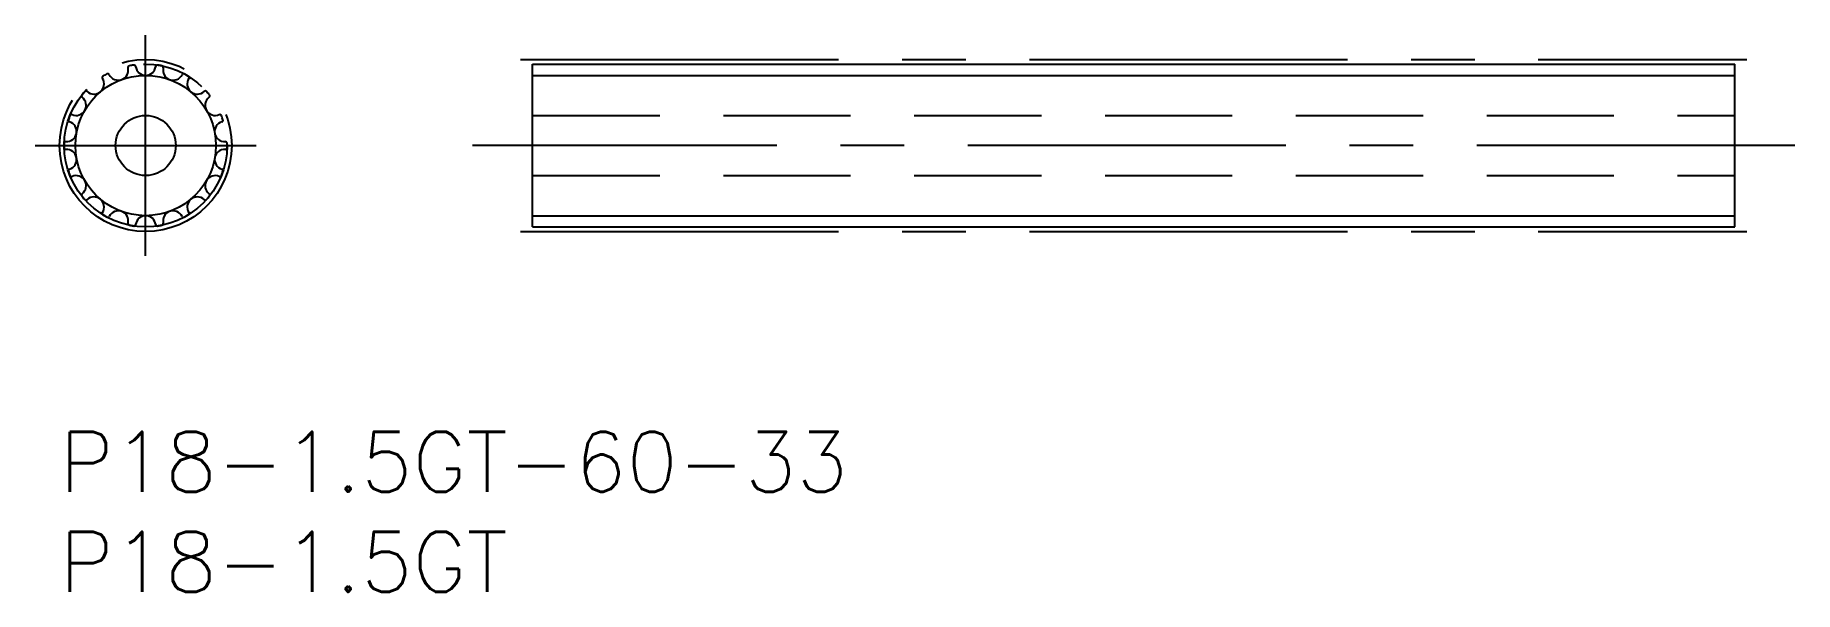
# Model space of a CAD drawing. Extents: x -1.2 to 86.6, y -8 to 19.8.
import ezdxf

# ---------------------------------------------------------------- set-up
doc = ezdxf.new("R2010")
doc.units = 0
doc.header["$LTSCALE"] = 0.5
for name, pattern in [('CENTER', [50.8, 31.75, -6.35, 6.35, -6.35]), ('DASHED', [19.05, 12.7, -6.35]), ('PHANTOM', [63.5, 31.75, -6.35, 6.35, -6.35, 6.35, -6.35])]:
    doc.linetypes.add(name, pattern=pattern)
for name, color, linetype in [('MSM_CENTER', 1, 'CENTER'), ('MSM_CONTINUOUS', 7, 'CONTINUOUS'), ('MSM_DASHED', 4, 'DASHED'), ('MSM_IMAGINARY', 6, 'PHANTOM'), ('MSM_NARROW', 5, 'CONTINUOUS'), ('MSM_PART_NUMBER', 7, 'CONTINUOUS')]:
    doc.layers.add(name, color=color, linetype=linetype)
doc.styles.get("Standard").update_dxf_attribs({"font": 'txt.shx', "height": 3, "bigfont": 'bigfont.shx'})

msp = doc.modelspace()

# ---------------------------------------------------------------- linework, layer by layer
at = {"layer": 'MSM_CENTER'}
for p, q in [((4.295, 8.783), (4.295, 19.807)), ((23.002, 18.59), (84.202, 18.59)), ((-1.218, 14.295), (9.807, 14.295)), ((86.602, 14.295), (20.602, 14.295)), ((23.002, 10), (84.202, 10))]:
    msp.add_line(p, q, dxfattribs=at)
msp.add_circle((4.295, 14.295), 4.295, dxfattribs=at)
at = {"layer": 'MSM_CONTINUOUS'}
for p, q in [((23.602, 10.23), (23.602, 18.36)), ((23.602, 18.36), (83.602, 18.36)), ((83.602, 10.23), (83.602, 18.36)), ((23.602, 10.23), (83.602, 10.23))]:
    msp.add_line(p, q, dxfattribs=at)
msp.add_circle((4.295, 14.295), 1.5, dxfattribs=at)
for centre, radius, start, end in [((1.718, 17.366), 0.504, 226.93757, 33.06243), ((2.211, 17.687), 0.084, 121.56889, 213.06242), ((4.295, 14.295), 4.065, 118.43111, 121.56889), ((2.4, 17.796), 0.084, 26.93757, 118.43111), ((2.924, 18.062), 0.504, 206.93757, 13.06243), ((3.497, 18.195), 0.084, 101.56889, 193.06242), ((4.295, 14.295), 4.065, 98.43111, 101.56889), ((3.711, 18.233), 0.084, 6.93757, 98.43111), ((4.295, 18.304), 0.504, 186.93757, 353.06243), ((4.879, 18.233), 0.084, 81.56889, 173.06242), ((4.295, 14.295), 4.065, 78.43111, 81.56889), ((5.093, 18.195), 0.084, 346.93757, 78.43111), ((5.666, 18.062), 0.504, 166.93757, 333.06243), ((6.19, 17.796), 0.084, 61.56889, 153.06242), ((4.295, 14.295), 4.065, 58.43111, 61.56889), ((6.872, 17.366), 0.504, 146.93757, 313.06243), ((6.379, 17.687), 0.084, 326.93757, 58.43111), ((0.823, 16.3), 0.504, 246.93757, 53.06243), ((1.176, 16.769), 0.084, 141.56889, 233.06242), ((4.295, 14.295), 4.065, 138.43111, 141.56889), ((1.317, 16.936), 0.084, 46.93757, 138.43111), ((7.273, 16.936), 0.084, 41.56889, 133.06242), ((7.767, 16.3), 0.504, 126.93757, 293.06243), ((4.295, 14.295), 4.065, 38.43111, 41.56889), ((7.414, 16.769), 0.084, 306.93757, 38.43111), ((0.593, 15.758), 0.084, 66.93757, 158.43111), ((7.997, 15.758), 0.084, 21.56889, 113.06242), ((0.347, 14.991), 0.504, 266.93757, 73.06243), ((0.518, 15.554), 0.084, 161.56889, 253.06242), ((4.295, 14.295), 4.065, 158.43111, 161.56889), ((8.243, 14.991), 0.504, 106.93757, 273.06243), ((4.295, 14.295), 4.065, 18.43111, 21.56889), ((8.072, 15.554), 0.084, 286.93757, 18.43111), ((4.295, 14.295), 4.065, 178.43111, 181.56889), ((0.315, 14.404), 0.084, 86.93757, 178.43111), ((0.315, 14.186), 0.084, 181.56889, 273.06242), ((0.347, 13.599), 0.504, 286.93757, 93.06243), ((8.243, 13.599), 0.504, 86.93757, 253.06243), ((8.275, 14.404), 0.084, 1.56889, 93.06242), ((8.275, 14.186), 0.084, 266.93757, 358.43111), ((4.295, 14.295), 4.065, 358.43111, 1.56889), ((0.518, 13.036), 0.084, 106.93757, 198.43111), ((4.295, 14.295), 4.065, 198.43111, 201.56889), ((0.593, 12.832), 0.084, 201.56889, 293.06242), ((0.823, 12.29), 0.504, 306.93757, 113.06243), ((7.767, 12.29), 0.504, 66.93757, 233.06243), ((7.997, 12.832), 0.084, 246.93757, 338.43111), ((4.295, 14.295), 4.065, 338.43111, 341.56889), ((8.072, 13.036), 0.084, 341.56889, 73.06242), ((1.176, 11.821), 0.084, 126.93757, 218.43111), ((4.295, 14.295), 4.065, 218.43111, 221.56889), ((1.317, 11.654), 0.084, 221.56889, 313.06242), ((1.718, 11.224), 0.504, 326.93757, 133.06243), ((6.872, 11.224), 0.504, 46.93757, 213.06243), ((7.273, 11.654), 0.084, 226.93757, 318.43111), ((4.295, 14.295), 4.065, 318.43111, 321.56889), ((7.414, 11.821), 0.084, 321.56889, 53.06242), ((2.211, 10.903), 0.084, 146.93757, 238.43111), ((4.295, 14.295), 4.065, 238.43111, 241.56889), ((2.4, 10.794), 0.084, 241.56889, 333.06242), ((2.924, 10.528), 0.504, 346.93757, 153.06243), ((4.295, 10.286), 0.504, 6.93757, 173.06243), ((5.666, 10.528), 0.504, 26.93757, 193.06243), ((6.19, 10.794), 0.084, 206.93757, 298.43111), ((4.295, 14.295), 4.065, 298.43111, 301.56889), ((6.379, 10.903), 0.084, 301.56889, 33.06242), ((3.497, 10.395), 0.084, 166.93757, 258.43111), ((4.295, 14.295), 4.065, 258.43111, 261.56889), ((3.711, 10.357), 0.084, 261.56889, 353.06242), ((4.879, 10.357), 0.084, 186.93757, 278.43111), ((4.295, 14.295), 4.065, 278.43111, 281.56889), ((5.093, 10.395), 0.084, 281.56889, 13.06242)]:
    msp.add_arc(centre, radius, start, end, dxfattribs=at)
at = {"layer": 'MSM_DASHED'}
for p, q in [((23.602, 15.795), (83.602, 15.795)), ((23.602, 12.795), (83.602, 12.795))]:
    msp.add_line(p, q, dxfattribs=at)
at = {"layer": 'MSM_IMAGINARY'}
msp.add_circle((4.295, 14.295), 4.065, dxfattribs=at)
at = {"layer": 'MSM_NARROW'}
for p, q in [((23.602, 17.8), (83.602, 17.8)), ((23.602, 10.79), (83.602, 10.79))]:
    msp.add_line(p, q, dxfattribs=at)
msp.add_circle((4.295, 14.295), 3.505, dxfattribs=at)

# ---------------------------------------------------------------- texts
at = {"layer": 'MSM_PART_NUMBER'}
for s, p in [('P18-1.5GT-60-33', (0, -3)), ('P18-1.5GT', (0, -8))]:
    msp.add_text(s, height=3, dxfattribs=at).set_placement(p)

doc.saveas('drawing.dxf')
